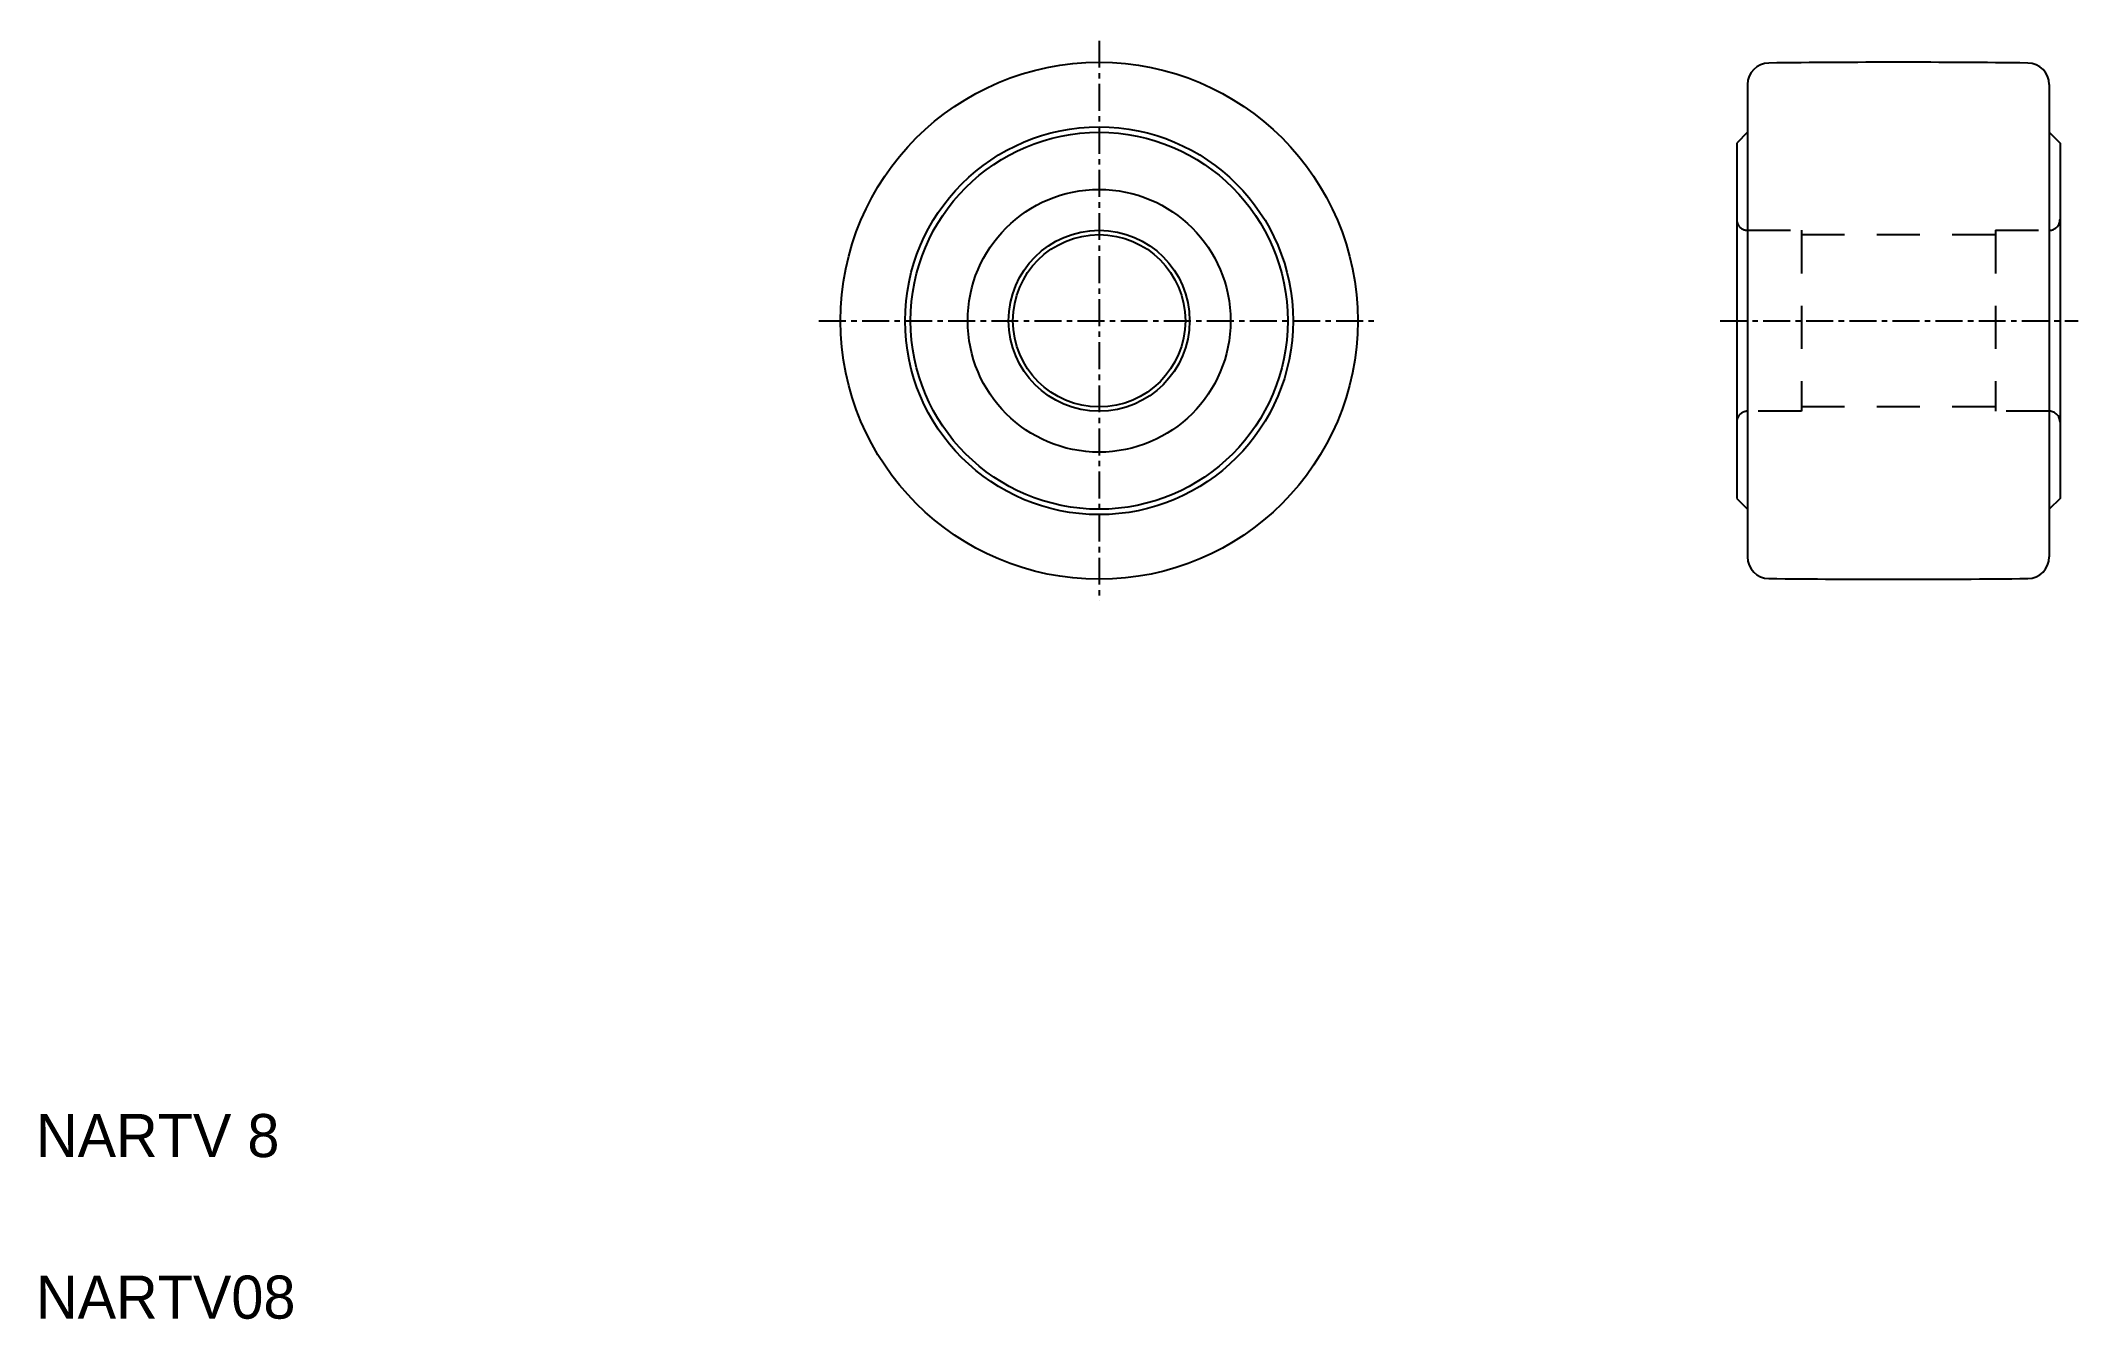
# Model space of a CAD drawing. Extents: x 118.8 to 213.4, y 87 to 146.3.
import ezdxf

# ---------------------------------------------------------------- set-up
doc = ezdxf.new("R2010")
doc.units = 0
doc.linetypes.add('CENTER', pattern=[2, 1.25, -0.25, 0.25, -0.25])
doc.linetypes.add('DASHED', pattern=[3.5, 2, -1.5])
doc.layers.get('0').update_dxf_attribs({"linetype": 'CONTINUOUS'})
doc.layers.add('CENTER', color=1, linetype='CENTER')

msp = doc.modelspace()

# ---------------------------------------------------------------- linework, layer by layer
for p, q in [((198.044, 144.305), (198.044, 122.377)), ((212.044, 144.305), (212.044, 122.377)), ((198.044, 142.091), (197.544, 141.591)), ((212.044, 142.091), (212.544, 141.591)), ((197.544, 141.591), (197.544, 125.091)), ((212.544, 141.591), (212.544, 125.091)), ((212.544, 137.466), (212.544, 137.466)), ((212.544, 133.341), (212.544, 133.341)), ((197.544, 125.091), (198.044, 124.591)), ((212.544, 125.091), (212.044, 124.591))]:
    msp.add_line(p, q)
at = {"color": 3, "linetype": 'DASHED'}
for p, q in [((198.044, 137.541), (200.544, 137.541)), ((200.544, 137.541), (200.544, 129.141)), ((200.544, 137.341), (209.544, 137.341)), ((209.544, 137.541), (212.044, 137.541)), ((209.544, 137.541), (209.544, 129.141)), ((200.544, 129.141), (198.044, 129.141)), ((209.544, 129.341), (200.544, 129.341)), ((212.044, 129.141), (209.544, 129.141))]:
    msp.add_line(p, q, dxfattribs=at)
for radius in [12, 9, 8.75, 6.1, 4.2, 4]:
    msp.add_circle((167.957, 133.341), radius)
for centre, radius, start, end in [((199.044, 144.305), 1, 90.68894, 180), ((205.044, -354.659), 500, 89.31106, 90.68894), ((211.044, 144.305), 1, 0, 89.31106), ((199.044, 122.377), 1, 180, 269.31106), ((211.044, 122.377), 1, 270.68894, 0), ((205.044, 621.341), 500, 269.31106, 270.68894)]:
    msp.add_arc(centre, radius, start, end)
for centre, start, end in [((198.044, 138.041), 179.99996, 270), ((212.044, 138.041), 270.00002, 0), ((198.044, 128.641), 89.99998, 180.00002), ((212.044, 128.641), 0, 89.99998)]:
    msp.add_arc(centre, 0.5, start, end, dxfattribs=at)
at = {"layer": 'CENTER', "color": 1, "linetype": 'CENTER'}
for p, q in [((167.957, 146.341), (167.957, 120.341)), ((154.957, 133.341), (180.957, 133.341)), ((196.772, 133.341), (213.39, 133.341))]:
    msp.add_line(p, q, dxfattribs=at)

# ---------------------------------------------------------------- texts
for s, p in [('NARTV 8', (118.626, 94.518)), ('NARTV08', (118.626, 87.018))]:
    msp.add_text(s, height=2).set_placement(p)

doc.saveas('drawing.dxf')
